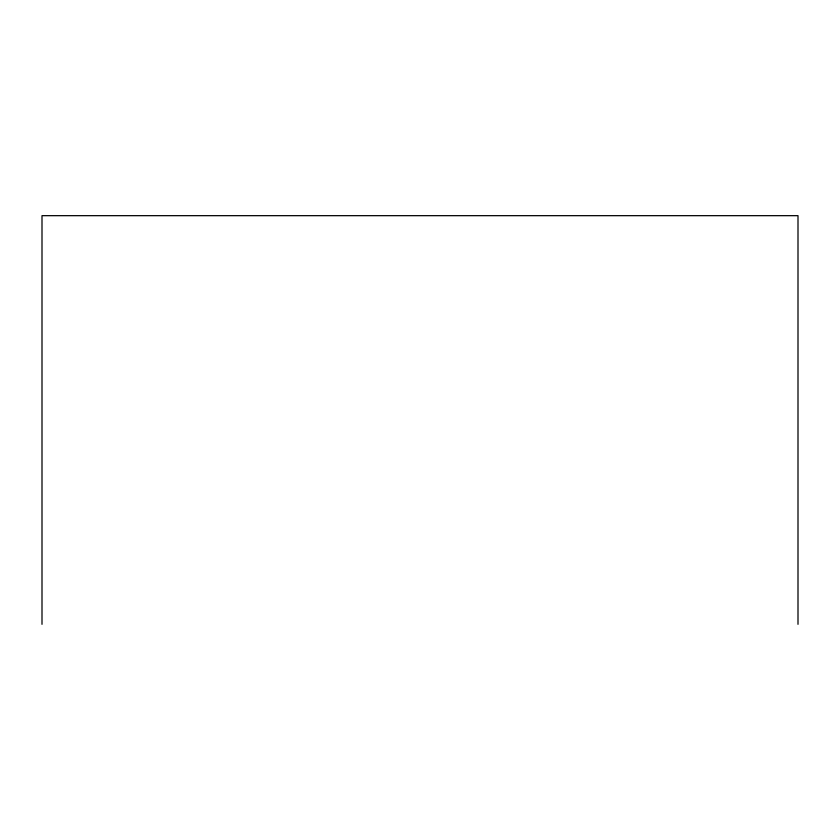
<?xml version="1.0" encoding="UTF-8"?>
<svg xmlns="http://www.w3.org/2000/svg" width="840" height="840" viewBox="0 0 840 840"><rect width="100%" height="100%" fill="white"/><g stroke="black" fill="none" stroke-linecap="round" stroke-linejoin="round"><path stroke-width="1.26" d="M798 624.33L798 215.67L42 215.67L42 624.33"/></g></svg>
